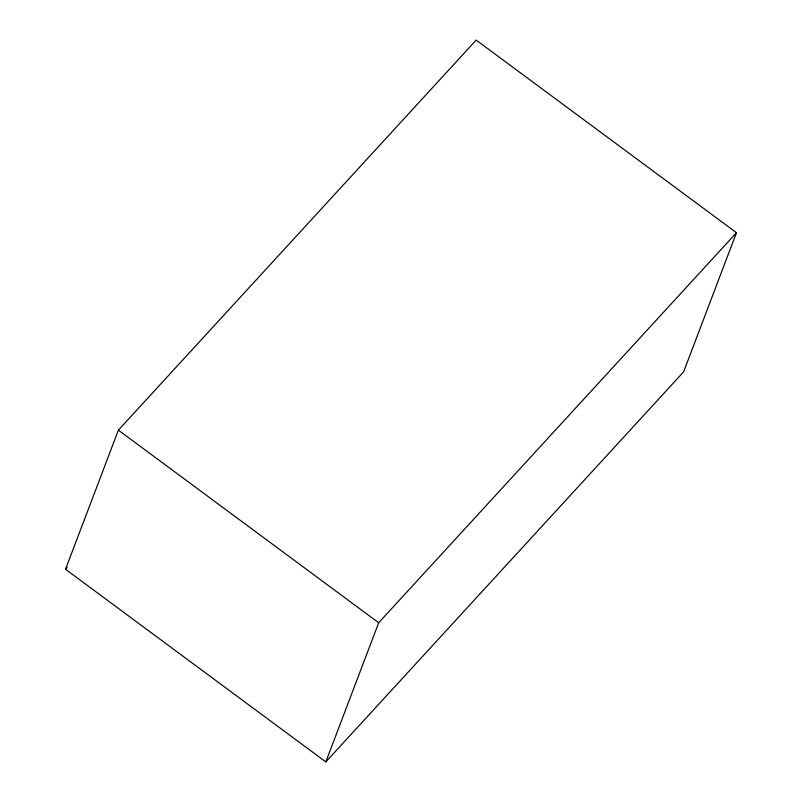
<?xml version="1.0" encoding="UTF-8"?>
<svg xmlns="http://www.w3.org/2000/svg" width="802" height="802" viewBox="0 0 802 802"><rect width="100%" height="100%" fill="white"/><g stroke="black" fill="none" stroke-linecap="round" stroke-linejoin="round"><path stroke-width="1.2" d="M65.523 569.28L118.385 430.143L476.177 40.1L736.477 232.72L683.615 371.857L325.823 761.9L65.523 569.28L67.208 567.435M325.823 761.9L378.684 622.763L736.477 232.72M118.385 430.143L378.684 622.763"/></g></svg>
